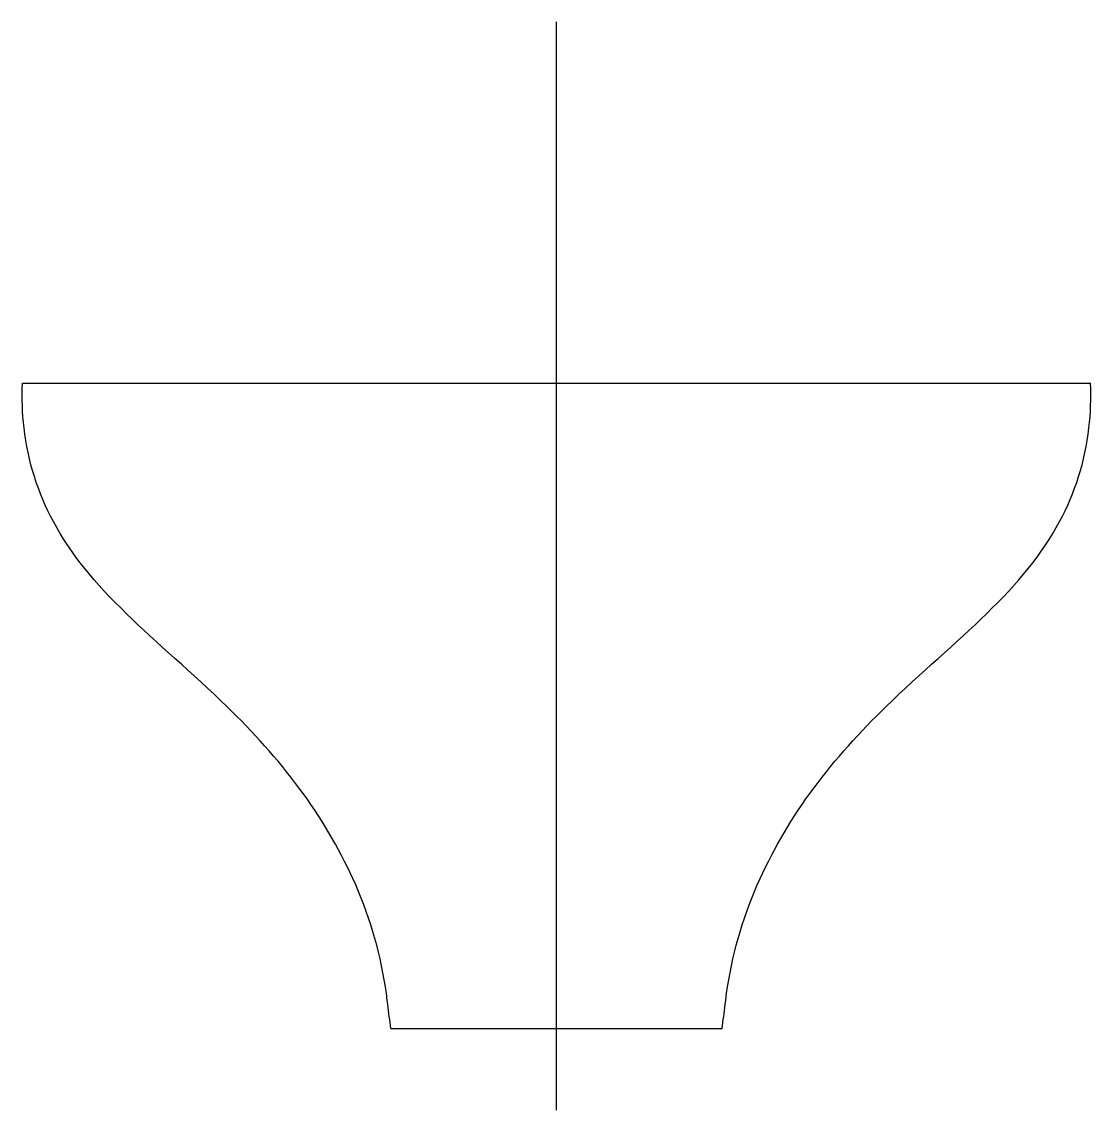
# Model space of a CAD drawing. Header units: millimetres. Extents: x -49.1 to 49.1, y -7.5 to 92.5.
import ezdxf

# ---------------------------------------------------------------- set-up
doc = ezdxf.new("R2010")
doc.units = ezdxf.units.MM
doc.layers.get('0').update_dxf_attribs({"linetype": 'CONTINUOUS'})

msp = doc.modelspace()

# ---------------------------------------------------------------- linework, layer by layer
for p, q in [((0, -7.5), (0, 92.5)), ((0, 83), (0, 92.5)), ((-49.05, 59.29), (49.05, 59.29)), ((-15.22, 0), (15.22, 0))]:
    msp.add_line(p, q)
for points in [[(-15.22, 0), (-15.31, 0.73), (-15.4, 1.46), (-15.49, 2.2), (-15.56, 2.75), (-15.63, 3.3), (-15.72, 3.84), (-16.26, 7.28), (-17.24, 10.58), (-18.71, 13.8), (-19.98, 16.58), (-21.63, 19.38), (-23.66, 22.13), (-25.6, 24.75), (-27.92, 27.3), (-30.25, 29.57), (-33.47, 32.7), (-36.74, 35.43), (-39.5, 38.12), (-42.37, 40.91), (-44.62, 43.59), (-46.21, 46.58), (-47.63, 49.22), (-48.55, 52.11), (-48.91, 55.18), (-49.07, 56.53), (-49.11, 57.91), (-49.05, 59.29)], [(15.22, 0), (15.31, 0.73), (15.4, 1.46), (15.49, 2.2), (15.56, 2.75), (15.63, 3.3), (15.72, 3.84), (16.26, 7.28), (17.24, 10.58), (18.71, 13.8), (19.98, 16.58), (21.63, 19.38), (23.66, 22.13), (25.6, 24.75), (27.92, 27.3), (30.25, 29.57), (33.47, 32.7), (36.74, 35.43), (39.5, 38.12), (42.37, 40.91), (44.62, 43.59), (46.21, 46.58), (47.63, 49.22), (48.55, 52.11), (48.91, 55.18), (49.07, 56.53), (49.11, 57.91), (49.05, 59.29)]]:
    msp.add_open_spline(points, degree=3, knots=[0.050844, 0.050844, 0.050844, 0.050844, 0.066523, 0.066523, 0.066523, 0.078976, 0.078976, 0.078976, 0.157952, 0.157952, 0.157952, 0.225834, 0.225834, 0.225834, 0.290687, 0.290687, 0.290687, 0.379351, 0.379351, 0.379351, 0.471611, 0.471611, 0.471611, 0.553465, 0.553465, 0.553465, 0.58948, 0.58948, 0.58948, 0.58948])

doc.saveas('drawing.dxf')
